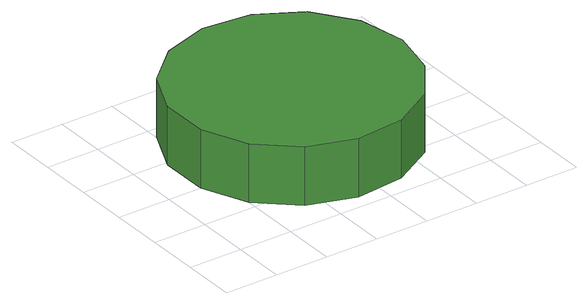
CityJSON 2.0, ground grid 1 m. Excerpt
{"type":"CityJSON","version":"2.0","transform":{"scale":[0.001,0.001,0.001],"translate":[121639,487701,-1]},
"CityObjects":{
"tree1":{"type":"SolitaryVegetationObject","attributes":{"function":"something"},"geometry":[{"type":"MultiSurface","lod":"1","boundaries":[[[0,1,2,3,4,5,6,7,8,9,10,11,12,13,14]],[[15,16,17,18,19,20,21,22,23,24,25,26,27,28,29]],[[0,29,28,1]],[[1,28,27,2]],[[2,27,26,3]],[[3,26,25,4]],[[4,25,24,5]],[[5,24,23,6]],[[6,23,22,7]],[[7,22,21,8]],[[8,21,20,9]],[[9,20,19,10]],[[10,19,18,11]],[[11,18,17,12]],[[12,17,16,13]],[[13,16,15,14]],[[14,15,29,0]]]}]}
},
"vertices":[
[5006,2474,1970],[4815,3373,1970],[4275,4117,1970],[3479,4576,1970],[2565,4672,1970],[1691,4388,1970],[1008,3774,1970],[634,2934,1970],[634,2015,1970],[1008,1175,1970],[1691,560,1970],[2565,276,1970],[3479,373,1970],[4275,832,1970],[4815,1576,1970],[4815,1576,872],[4275,832,872],[3479,373,872],[2565,276,872],[1691,560,872],[1008,1175,872],[634,2015,872],[634,2934,872],[1008,3774,872],[1691,4388,872],[2565,4672,872],[3479,4576,872],[4275,4117,872],[4815,3373,872],[5006,2474,872]
]}
